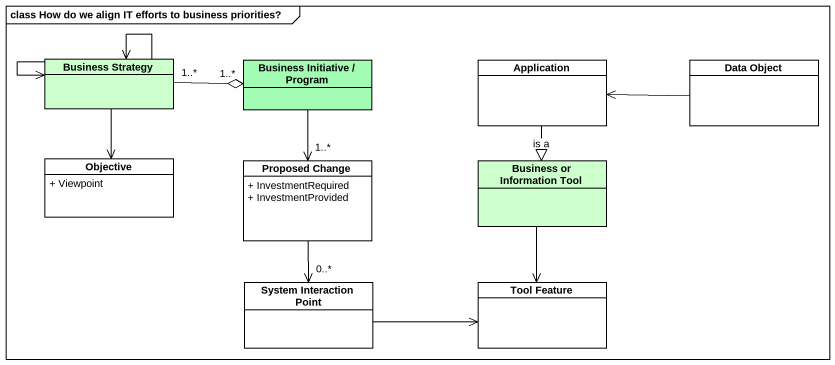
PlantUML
@startuml
mainframe class How do we align IT efforts to business priorities?
hide circle
hide empty members
skinparam classAttributeIconSize 0
class "Business Strategy" as Business_Strategy #CCFFCC
class "Business Initiative / Program" as Business_Initiative_Program #A3FCB3
class Application #FFFFFF
class "Data Object" as Data_Object #FFFFFF
class Objective #FFFFFF {
  + Viewpoint
}
class "Proposed Change" as Proposed_Change #FFFFFF {
  + InvestmentRequired
  + InvestmentProvided
}
class "Business or Information Tool" as Business_or_Information_Tool #CCFFCC
class "System Interaction Point" as System_Interaction_Point #FFFFFF
class "Tool Feature" as Tool_Feature #FFFFFF
Business_Strategy --> Business_Strategy
Business_Strategy --> Business_Strategy
Business_Strategy "1..*" -right-o "1..*" Business_Initiative_Program
Business_Strategy --> Objective
Business_Initiative_Program --> "1..*" Proposed_Change
Application --|> Business_or_Information_Tool : is a
Data_Object -left-> Application
Proposed_Change --> "0..*" System_Interaction_Point
Business_or_Information_Tool --> Tool_Feature
System_Interaction_Point -right-> Tool_Feature
@enduml
